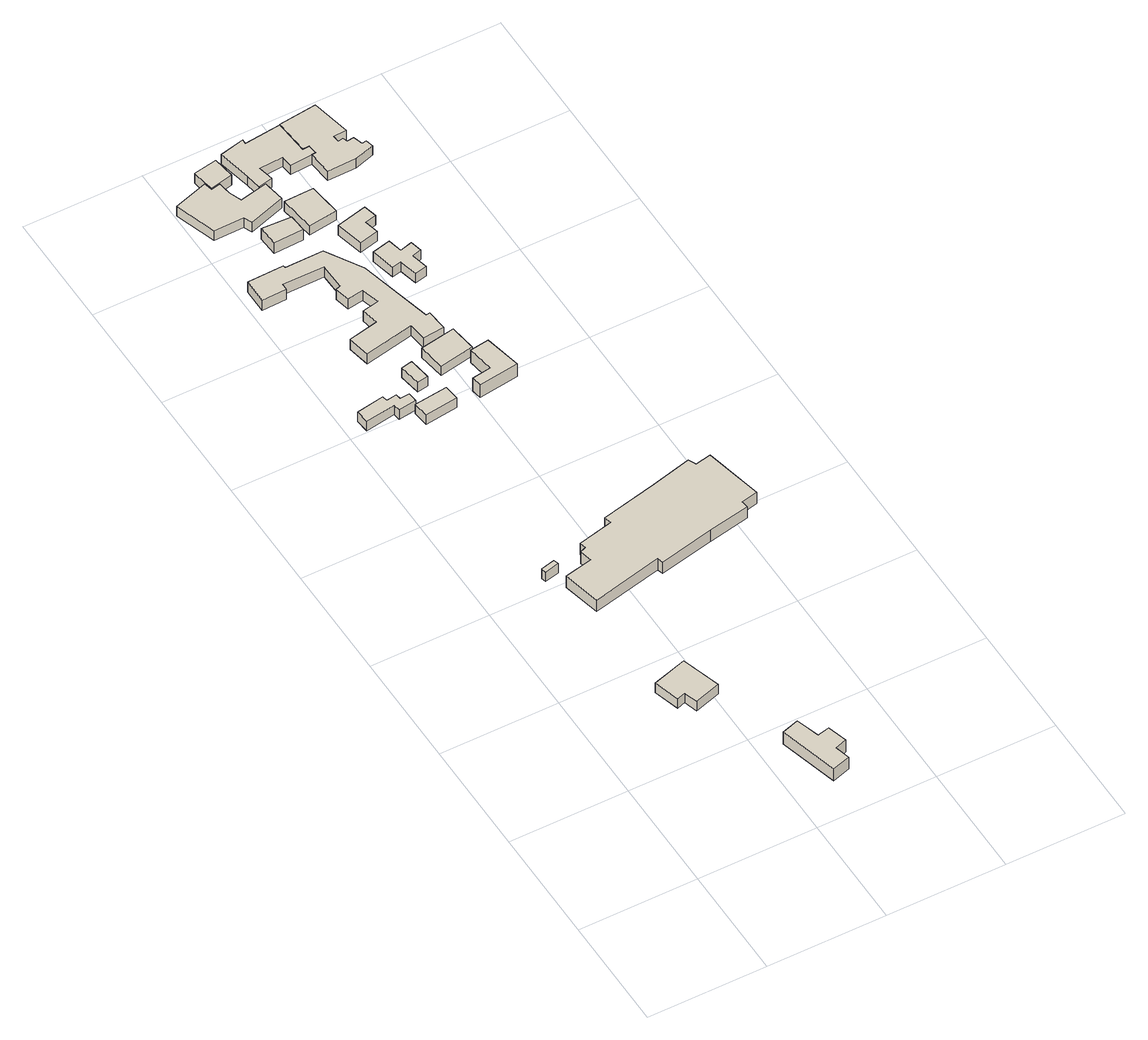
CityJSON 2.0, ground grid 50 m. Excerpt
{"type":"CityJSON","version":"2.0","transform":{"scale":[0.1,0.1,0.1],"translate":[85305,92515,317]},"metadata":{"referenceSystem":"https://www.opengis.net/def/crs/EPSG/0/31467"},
"CityObjects":{
"building1":{"type":"Building","geometry":[{"type":"Solid","lod":"1","boundaries":[[[[0,1,2,3,4,5]],[[4,6,7,5]],[[3,8,6,4]],[[2,9,8,3]],[[1,10,9,2]],[[0,11,10,1]],[[5,7,11,0]],[[6,8,9,10,11,7]]]]}]},
"building2":{"type":"Building","geometry":[{"type":"Solid","lod":"1","boundaries":[[[[12,13,14,15,16,17,18,19]],[[18,20,21,19]],[[17,22,20,18]],[[16,23,22,17]],[[15,24,23,16]],[[14,25,24,15]],[[13,26,25,14]],[[12,27,26,13]],[[19,21,27,12]],[[20,22,23,24,25,26,27,21]]]]}]},
"building3":{"type":"Building","geometry":[{"type":"Solid","lod":"1","boundaries":[[[[28,29,30,31]],[[30,32,33,31]],[[29,34,32,30]],[[28,35,34,29]],[[31,33,35,28]],[[32,34,35,33]]]]}]},
"building4":{"type":"Building","geometry":[{"type":"Solid","lod":"1","boundaries":[[[[36,37,38,39,40,41,42,43,44,45]],[[44,46,47,45]],[[43,48,46,44]],[[42,49,48,43]],[[41,50,49,42]],[[40,51,50,41]],[[39,52,51,40]],[[38,53,52,39]],[[37,54,53,38]],[[36,55,54,37]],[[45,47,55,36]],[[46,48,49,50,51,52,53,54,55,47]]]]}]},
"building5":{"type":"Building","geometry":[{"type":"Solid","lod":"1","boundaries":[[[[56,57,58,59]],[[58,60,61,59]],[[57,62,60,58]],[[56,63,62,57]],[[59,61,63,56]],[[60,62,63,61]]]]}]},
"building6":{"type":"Building","geometry":[{"type":"Solid","lod":"1","boundaries":[[[[64,65,66,67,68,69,70,71,72,73,74,75,76,77,78,79,80,81]],[[80,82,83,81]],[[79,84,82,80]],[[78,85,84,79]],[[77,86,85,78]],[[76,87,86,77]],[[75,88,87,76]],[[74,89,88,75]],[[73,90,89,74]],[[72,91,90,73]],[[71,92,91,72]],[[70,93,92,71]],[[69,94,93,70]],[[68,95,94,69]],[[67,96,95,68]],[[66,97,96,67]],[[65,98,97,66]],[[64,99,98,65]],[[81,83,99,64]],[[82,84,85,86,87,88,89,90,91,92,93,94,95,96,97,98,99,83]]]]}]},
"building7":{"type":"Building","geometry":[{"type":"Solid","lod":"1","boundaries":[[[[100,101,102,103]],[[102,104,105,103]],[[101,106,104,102]],[[100,107,106,101]],[[103,105,107,100]],[[104,106,107,105]]]]}]},
"building8":{"type":"Building","geometry":[{"type":"Solid","lod":"1","boundaries":[[[[108,109,110,111,112,113,114,115,116,117,118,119,120,121,122,123,124,125,126,127,128,129,130]],[[129,131,132,130]],[[128,133,131,129]],[[127,134,133,128]],[[126,135,134,127]],[[125,136,135,126]],[[124,137,136,125]],[[123,138,137,124]],[[122,139,138,123]],[[121,140,139,122]],[[120,141,140,121]],[[119,142,141,120]],[[118,143,142,119]],[[117,144,143,118]],[[116,145,144,117]],[[115,146,145,116]],[[114,147,146,115]],[[113,148,147,114]],[[112,149,148,113]],[[111,150,149,112]],[[110,151,150,111]],[[109,152,151,110]],[[108,153,152,109]],[[130,132,153,108]],[[131,133,134,135,136,137,138,139,140,141,142,143,144,145,146,147,148,149,150,151,152,153,132]]]]}]},
"building9":{"type":"Building","geometry":[{"type":"Solid","lod":"1","boundaries":[[[[154,155,156,157,158,159,160,161,162,163,164]],[[163,165,166,164]],[[162,167,165,163]],[[161,168,167,162]],[[160,169,168,161]],[[159,170,169,160]],[[158,171,170,159]],[[157,172,171,158]],[[156,173,172,157]],[[155,174,173,156]],[[154,175,174,155]],[[164,166,175,154]],[[165,167,168,169,170,171,172,173,174,175,166]]]]}]},
"building10":{"type":"Building","geometry":[{"type":"Solid","lod":"1","boundaries":[[[[176,177,178,179]],[[178,180,181,179]],[[177,182,180,178]],[[176,183,182,177]],[[179,181,183,176]],[[180,182,183,181]]]]}]},
"building11":{"type":"Building","geometry":[{"type":"Solid","lod":"1","boundaries":[[[[184,185,186,187]],[[186,188,189,187]],[[185,190,188,186]],[[184,191,190,185]],[[187,189,191,184]],[[188,190,191,189]]]]}]},
"building12":{"type":"Building","geometry":[{"type":"Solid","lod":"1","boundaries":[[[[192,193,194,195,196,197]],[[196,198,199,197]],[[195,200,198,196]],[[194,201,200,195]],[[193,202,201,194]],[[192,203,202,193]],[[197,199,203,192]],[[198,200,201,202,203,199]]]]}]},
"building13":{"type":"Building","geometry":[{"type":"Solid","lod":"1","boundaries":[[[[204,205,206,207,208]],[[207,209,210,208]],[[206,211,209,207]],[[205,212,211,206]],[[204,213,212,205]],[[208,210,213,204]],[[209,211,212,213,210]]]]}]},
"building14":{"type":"Building","geometry":[{"type":"Solid","lod":"1","boundaries":[[[[214,215,216,217]],[[216,218,219,217]],[[215,220,218,216]],[[214,221,220,215]],[[217,219,221,214]],[[218,220,221,219]]]]}]},
"building15":{"type":"Building","geometry":[{"type":"Solid","lod":"1","boundaries":[[[[222,223,224,225,226,227,228,229,230,231]],[[230,232,233,231]],[[229,234,232,230]],[[228,235,234,229]],[[227,236,235,228]],[[226,237,236,227]],[[225,238,237,226]],[[224,239,238,225]],[[223,240,239,224]],[[222,241,240,223]],[[231,233,241,222]],[[232,234,235,236,237,238,239,240,241,233]]]]}]},
"building16":{"type":"Building","geometry":[{"type":"Solid","lod":"1","boundaries":[[[[242,243,244,245,246,247]],[[246,248,249,247]],[[245,250,248,246]],[[244,251,250,245]],[[243,252,251,244]],[[242,253,252,243]],[[247,249,253,242]],[[248,250,251,252,253,249]]]]}]},
"building17":{"type":"Building","geometry":[{"type":"Solid","lod":"1","boundaries":[[[[254,255,256,257,258,259,260,261,262,263,264,265,266]],[[265,267,268,266]],[[264,269,267,265]],[[263,270,269,264]],[[262,271,270,263]],[[261,272,271,262]],[[260,273,272,261]],[[259,274,273,260]],[[258,275,274,259]],[[257,276,275,258]],[[256,277,276,257]],[[255,278,277,256]],[[254,279,278,255]],[[266,268,279,254]],[[267,269,270,271,272,273,274,275,276,277,278,279,268]]]]}]},
"building18":{"type":"Building","geometry":[{"type":"Solid","lod":"1","boundaries":[[[[280,281,282,283,284,285,286,287,288,289,290,291,292,293,294,295,296]],[[295,297,298,296]],[[294,299,297,295]],[[293,300,299,294]],[[292,301,300,293]],[[291,302,301,292]],[[290,303,302,291]],[[289,304,303,290]],[[288,305,304,289]],[[287,306,305,288]],[[286,307,306,287]],[[285,308,307,286]],[[284,309,308,285]],[[283,310,309,284]],[[282,311,310,283]],[[281,312,311,282]],[[280,313,312,281]],[[296,298,313,280]],[[297,299,300,301,302,303,304,305,306,307,308,309,310,311,312,313,298]]]]}]}
},
"vertices":[
[448,621,219],[398,785,219],[254,741,219],[286,633,219],[321,644,219],[338,588,219],[321,644,169],[338,588,169],[286,633,169],[254,741,169],[398,785,169],[448,621,169],
[684,108,275],[660,191,275],[609,179,275],[580,278,275],[508,255,275],[575,6,275],[651,29,275],[634,91,275],[651,29,212],[634,91,212],[575,6,212],[508,255,212],[580,278,212],[609,179,212],[660,191,212],[684,108,212],
[272,1502,151],[212,1488,151],[217,1466,151],[277,1480,151],[217,1466,101],[277,1480,101],[212,1488,101],[272,1502,101],
[274,2501,65],[270,2542,65],[230,2539,65],[227,2562,65],[184,2555,65],[180,2578,65],[63,2558,65],[69,2502,65],[195,2521,65],[198,2491,65],[195,2521,15],[198,2491,15],[69,2502,15],[63,2558,15],[180,2578,15],[184,2555,15],[227,2562,15],[230,2539,15],[270,2542,15],[274,2501,15],
[401,2423,83],[394,2488,83],[255,2472,83],[263,2407,83],[255,2472,33],[263,2407,33],[394,2488,33],[401,2423,33],
[519,1562,187],[526,1531,187],[379,1498,187],[385,1470,187],[359,1460,187],[371,1409,187],[255,1384,187],[290,1226,187],[585,1291,187],[591,1266,187],[821,1317,187],[993,1349,187],[989,1378,187],[1058,1394,187],[1004,1637,187],[938,1624,187],[924,1656,187],[754,1614,187],[924,1656,127],[754,1614,127],[938,1624,127],[1004,1637,127],[1058,1394,127],[989,1378,127],[993,1349,127],[821,1317,127],[591,1266,127],[585,1291,127],[290,1226,127],[255,1384,127],[371,1409,127],[359,1460,127],[385,1470,127],[379,1498,127],[526,1531,127],[519,1562,127],
[355,2670,71],[308,2661,71],[322,2570,71],[368,2578,71],[322,2570,21],[368,2578,21],[308,2661,21],[355,2670,21],
[346,2909,62],[222,2884,62],[240,2791,62],[447,2833,62],[455,2756,62],[544,2764,62],[536,2852,62],[519,2849,62],[444,3160,62],[355,3309,62],[195,3307,62],[194,3318,62],[42,3314,62],[42,3210,62],[145,3212,62],[146,3239,62],[320,3239,62],[323,3129,62],[302,3122,62],[315,3060,62],[382,3069,62],[403,2995,62],[332,2981,62],[403,2995,8],[332,2981,8],[382,3069,8],[315,3060,8],[302,3122,8],[323,3129,8],[320,3239,8],[146,3239,8],[145,3212,8],[42,3210,8],[42,3314,8],[194,3318,8],[195,3307,8],[355,3309,8],[444,3160,8],[519,2849,8],[536,2852,8],[544,2764,8],[455,2756,8],[447,2833,8],[240,2791,8],[222,2884,8],[346,2909,8],
[1,3755,75],[58,3582,75],[182,3583,75],[198,3548,75],[350,3597,75],[335,3689,75],[219,3664,75],[199,3717,75],[191,3771,75],[152,3763,75],[144,3799,75],[152,3763,24],[144,3799,24],[191,3771,24],[199,3717,24],[219,3664,24],[335,3689,24],[350,3597,24],[198,3548,24],[182,3583,24],[58,3582,24],[1,3755,24],
[580,2622,72],[565,2733,72],[419,2708,72],[436,2595,72],[419,2708,22],[436,2595,22],[565,2733,22],[580,2622,22],
[336,3503,72],[212,3509,72],[217,3424,72],[342,3429,72],[217,3424,16],[342,3429,16],[212,3509,16],[336,3503,16],
[556,2589,99],[572,2478,99],[492,2466,99],[498,2423,99],[667,2445,99],[634,2600,99],[667,2445,32],[634,2600,32],[498,2423,32],[492,2466,32],[572,2478,32],[556,2589,32],
[152,3763,80],[248,3784,80],[235,3876,80],[137,3859,80],[144,3799,80],[137,3859,28],[144,3799,28],[235,3876,28],[248,3784,28],[152,3763,28],
[356,3591,61],[376,3441,61],[496,3457,61],[479,3594,61],[496,3457,11],[479,3594,11],[376,3441,11],[356,3591,11],
[651,3182,64],[599,3169,64],[585,3229,64],[508,3211,64],[532,3110,64],[571,3119,64],[589,3042,64],[639,3053,64],[623,3123,64],[662,3133,64],[623,3123,14],[662,3133,14],[639,3053,14],[589,3042,14],[571,3119,14],[532,3110,14],[508,3211,14],[585,3229,14],[599,3169,14],[651,3182,14],
[485,3262,77],[566,3281,77],[552,3341,77],[600,3352,77],[587,3408,77],[458,3378,77],[587,3408,27],[458,3378,27],[600,3352,27],[552,3341,27],[566,3281,27],[485,3262,27],
[368,3892,81],[369,3913,81],[266,3889,81],[295,3749,81],[306,3683,81],[366,3696,81],[352,3760,81],[452,3766,81],[457,3717,81],[566,3723,81],[562,3764,81],[533,3762,81],[522,3909,81],[533,3762,31],[522,3909,31],[562,3764,31],[566,3723,31],[457,3717,31],[452,3766,31],[352,3760,31],[366,3696,31],[306,3683,31],[295,3749,31],[266,3889,31],[369,3913,31],[368,3892,31],
[686,3735,84],[663,3731,84],[661,3759,84],[716,3762,84],[682,3927,84],[522,3909,84],[533,3762,84],[562,3764,84],[566,3723,84],[547,3722,84],[557,3622,84],[677,3625,84],[760,3649,84],[752,3682,84],[733,3678,84],[721,3718,84],[692,3715,84],[721,3718,34],[692,3715,34],[733,3678,34],[752,3682,34],[760,3649,34],[677,3625,34],[557,3622,34],[547,3722,34],[566,3723,34],[562,3764,34],[533,3762,34],[522,3909,34],[682,3927,34],[716,3762,34],[661,3759,34],[663,3731,34],[686,3735,34]
]}
